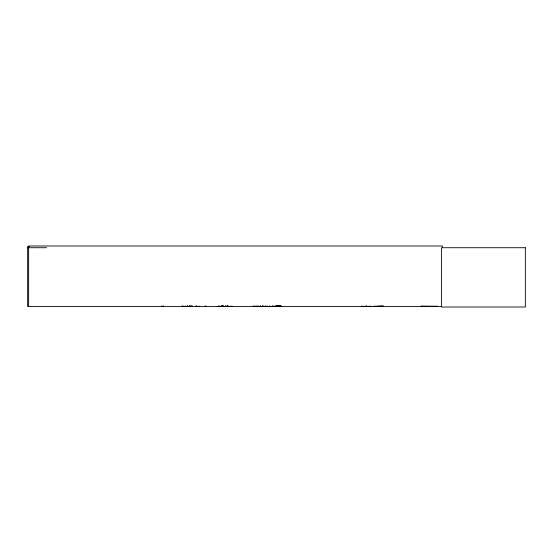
<?xml version="1.0" encoding="UTF-8"?>
<svg xmlns="http://www.w3.org/2000/svg" width="553" height="553" viewBox="0 0 553 553"><rect width="100%" height="100%" fill="white"/><g stroke="black" fill="none" stroke-linecap="round" stroke-linejoin="round"><path stroke-width="0.83" d="M192.098 306.493L192.098 306.023M218.304 306.493L218.304 306.023M227.193 306.493L227.2 306.023M218.006 306.514L232.246 306.466M269.553 306.438L269.456 306.023M273.742 306.452L273.797 306.065L273.853 306.514M373.738 306.514L374.174 306.424M374.174 306.175L383.146 306.148L383.623 306.514M219.251 306.452L219.292 306.065L219.341 306.514M185.822 306.452L185.863 306.065M192.147 306.452L183.202 306.493L183.209 306.023M256.592 306.452L273.797 306.39M29.378 246.61L27.65 246.61L27.65 306.514L441.557 306.514M27.65 247.723L46.618 247.723M437.036 306.251L420.957 306.251L437.036 306.486L437.022 306.044M361.925 306.355L370.821 306.355M420.957 306.369L437.036 306.369M277.495 306.065L282.071 306.452M199.46 306.452L195.949 306.452M199.156 306.452L199.094 306.065L199.039 306.514M277.841 306.452L277.855 306.023M230.691 306.452L230.636 306.065L230.58 306.514M269.518 306.438L269.622 306.023M225.589 306.452L225.541 306.065L225.5 306.514M442.421 247.723L442.421 245.988L28.625 245.988L28.625 306.514M370.821 305.989L370.828 306.514L361.925 306.48L361.925 305.989M366.528 305.864L366.535 306.514M366.217 305.864L366.224 306.514M281.671 306.023L281.671 306.514M280.917 306.023L280.917 306.514M280.703 306.023L280.703 306.514M280.544 306.023L280.544 306.514M280.489 306.023L280.489 306.514M280.15 306.023L280.15 306.514M280.06 306.023L280.06 306.514M279.742 306.023L279.742 306.514M279.535 306.023L279.535 306.514M279.383 306.023L279.383 306.514M279.037 306.023L279.037 306.514M278.892 306.023L278.899 306.514M278.76 305.899L278.85 306.514M278.726 306.023L278.726 306.514M278.615 305.899L278.615 306.514M278.512 306.023L278.512 306.514M278.325 306.023L278.325 306.514M278.166 306.023L278.166 306.514M277.71 306.023L277.71 306.514M277.44 306.023L277.44 306.514M277.074 306.023L277.074 306.514M276.963 306.023L276.984 306.514M276.472 306.023L276.569 306.514M276.382 306.023L276.382 306.514M276.286 306.023L276.286 306.514M276.224 306.023L276.224 306.514M276.009 306.023L276.009 306.514M275.442 306.023L275.442 306.514M274.986 306.023L274.986 306.514M274.827 306.023L274.827 306.514M272.677 305.899L272.677 306.514M272.532 305.899L272.532 306.514M267.251 306.023L267.251 306.514M265.965 305.899L265.965 306.514M265.772 305.899L265.772 306.514M263.802 306.023L263.802 306.514M262.958 305.899L262.958 306.514M262.647 305.899L262.647 306.514M262.599 306.023L262.599 306.514M260.629 305.899L260.629 306.514M260.435 305.899L260.435 306.514M258.355 306.023L258.355 306.514M257.968 306.023L257.968 306.514M257.415 306.023L257.415 306.514M256.938 306.023L256.938 306.514M256.163 306.023L256.163 306.514M255.548 306.023L255.548 306.514M254.104 306.023L254.104 306.514M253.44 306.023L253.44 306.514M253.267 306.023L253.267 306.514M231.914 306.023L231.914 306.514M228.133 305.899L228.133 306.514M227.912 305.899L227.912 306.514M227.58 305.899L227.58 306.514M227.421 305.899L227.421 306.514M226.136 306.023L226.136 306.514M225.907 306.023L225.845 306.514L225.748 306.023M223.343 305.899L223.343 306.514M223.115 305.899L223.115 306.514M222.9 305.899L222.914 306.514M222.838 305.774L222.88 306.514M222.589 305.899L222.603 306.514M222.154 305.899L222.154 306.514M221.94 305.899L221.94 306.514M221.587 305.899L221.587 306.514M221.435 305.899L221.435 306.514M219.576 306.023L219.576 306.514M218.435 306.023L218.435 306.514M205.792 306.023L205.764 306.514M205.287 305.899L205.287 306.514M196.571 305.899L196.571 306.514M196.46 305.899L196.46 306.514M195.838 306.023L195.838 306.514M192.237 306.023L192.237 306.514M191.469 305.774L191.469 306.514M190.744 306.023L190.744 306.514M190.114 305.899L190.114 306.514M190.004 305.899L190.004 306.514M189.879 305.899L189.879 306.514M189.658 305.899L189.658 306.514M187.799 305.899L187.813 306.514M187.536 306.023L187.536 306.514L187.495 305.899M185.905 306.023L185.905 306.514M182.469 305.899L182.469 306.514M181.985 306.023L181.958 306.514M163.55 305.774L163.55 306.514M161.822 305.774L161.822 306.514M525.35 247.723L441.446 247.723L441.446 307.012L525.35 307.012L525.35 247.723M383.125 306.175L374.236 306.514L383.125 306.148M276.866 306.514L276.873 306.023L276.804 306.514"/></g></svg>
